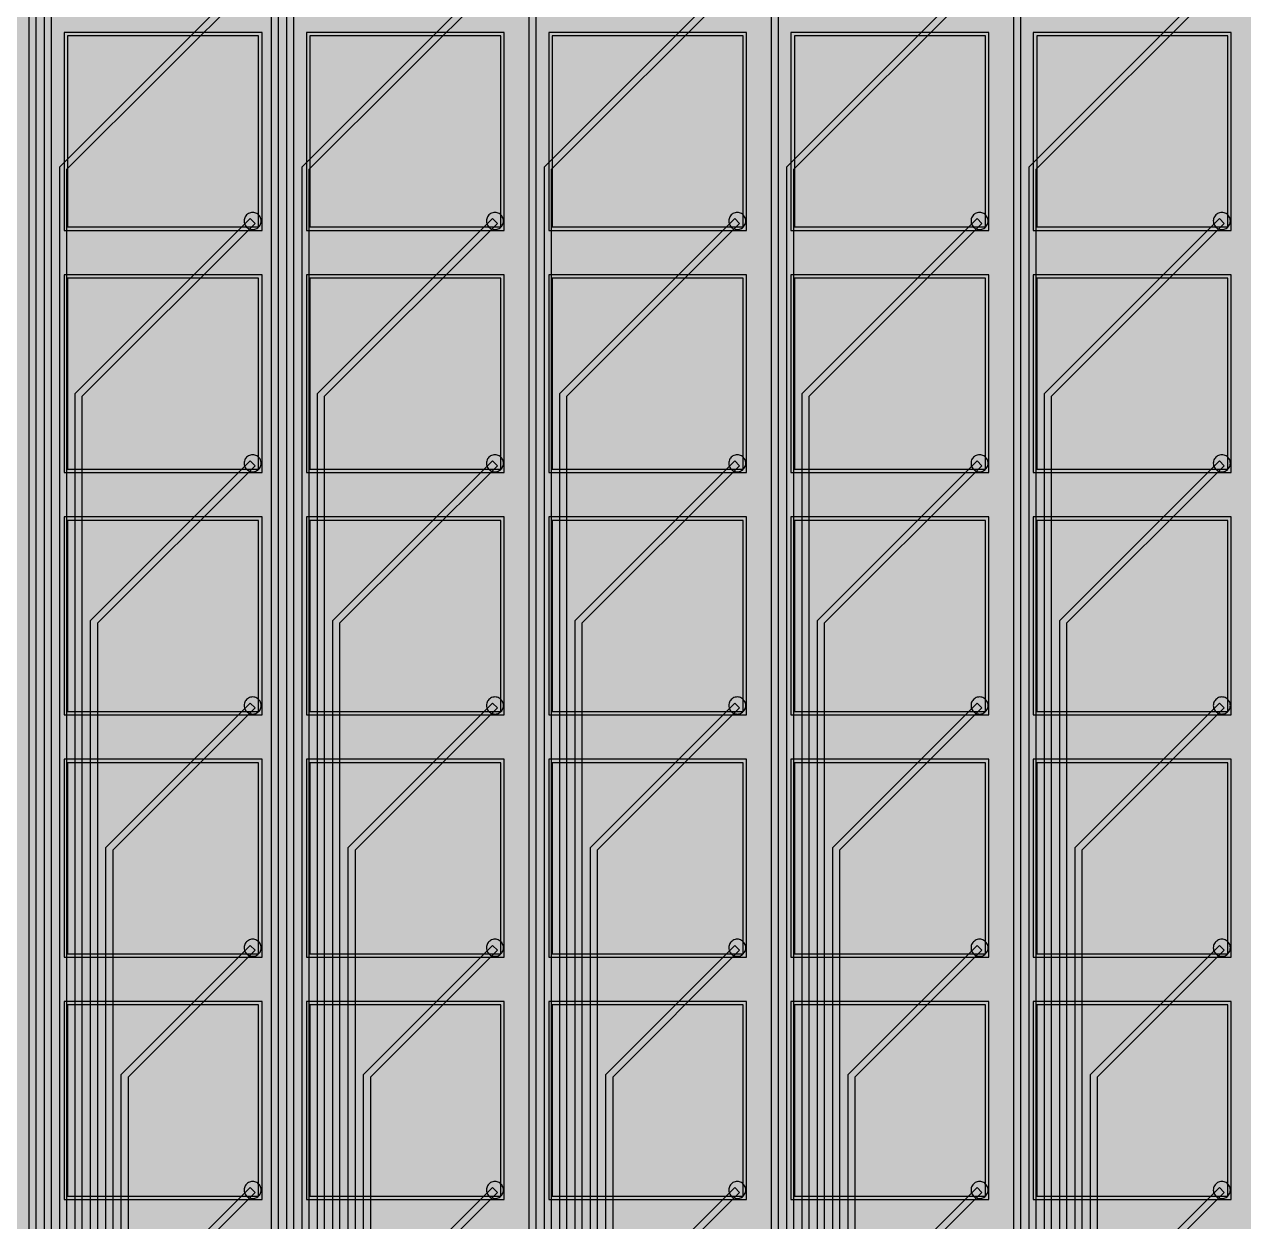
# Model space of a CAD drawing. Header units: metres. Extents: x -7231 to 10969, y -37556 to 1873.
# Drawn here: x 1692.4 to 2049.6, y 1062.5 to 1413.4 of the extents above; entities that cross this region are included whole.
import ezdxf

# ---------------------------------------------------------------- set-up
doc = ezdxf.new("R2010")
doc.units = ezdxf.units.M
for name, color, linetype in [('Etching', 1, 'CONTINUOUS'), ('EtchingPad', 2, 'CONTINUOUS'), ('Metal1', 4, 'CONTINUOUS'), ('Metal2', 3, 'CONTINUOUS'), ('Polyimide', 7, 'CONTINUOUS')]:
    doc.layers.add(name, color=color, linetype=linetype)

msp = doc.modelspace()

# ---------------------------------------------------------------- hatches: boundary and pattern name
at = {"layer": 'Polyimide'}
msp.add_hatch(color=7, dxfattribs=at).paths.add_polyline_path([(4065.69, -468), (4066.67, -501.99), (4068.51, -535.99), (4071.41, -569.99), (4075.54, -603.99), (4081.04, -637.99), (4088.01, -671.99), (4096.52, -705.98), (4106.62, -739.98), (4118.33, -773.98), (4131.63, -807.98), (4146.49, -841.98), (4162.87, -875.98), (4180.68, -909.97), (4199.83, -943.97), (4220.22, -977.97), (4241.73, -1011.97), (4264.21, -1045.97), (4287.52, -1079.96), (4311.51, -1113.96), (4336.01, -1147.96), (4360.86, -1181.96), (4385.88, -1215.96), (4410.89, -1249.96), (4435.74, -1283.95), (4460.24, -1317.95), (4484.23, -1351.95), (4507.54, -1385.95), (4530.02, -1419.95), (4551.53, -1453.94), (4571.92, -1487.94), (4591.07, -1521.94), (4608.88, -1555.94), (4625.26, -1589.94), (4640.12, -1623.94), (4653.42, -1657.93), (4665.13, -1691.93), (4675.23, -1725.93), (4683.74, -1759.93), (4690.71, -1793.93), (4696.21, -1827.93), (4700.34, -1861.92), (4703.24, -1895.92), (4705.08, -1929.92), (4706.06, -1963.92), (4706.44, -1997.92), (4706.5, -2031.91), (4706.5, -4793.02), (4709.95, -4838.39), (4720.22, -4882.71), (4737.08, -4924.98), (4760.13, -4964.2), (4788.85, -4999.49), (4822.58, -5030.03), (4860.53, -5055.12), (4901.85, -5074.18), (4901.85, -5074.18), (4970.68, -5105.23), (5034.7, -5145.26), (5092.76, -5193.54), (5143.8, -5249.19), (5186.89, -5311.2), (5221.24, -5378.44), (5246.23, -5449.69), (5261.41, -5523.66), (5266.5, -5599), (5261.41, -5674.34), (5246.23, -5748.31), (5221.24, -5819.56), (5186.89, -5886.8), (5143.8, -5948.81), (5092.76, -6004.46), (5034.7, -6052.74), (4970.68, -6092.77), (4901.85, -6123.82), (4860.53, -6142.88), (4822.58, -6167.97), (4788.85, -6198.51), (4760.13, -6233.8), (4737.08, -6273.02), (4720.22, -6315.29), (4709.95, -6359.61), (4706.5, -6404.98), (4706.5, -9221.52), (4709.95, -9266.88), (4720.22, -9311.21), (4737.08, -9353.47), (4760.13, -9392.7), (4788.85, -9427.98), (4822.58, -9458.52), (4860.53, -9483.61), (4901.85, -9502.67), (4970.68, -9533.72), (5034.7, -9573.75), (5092.76, -9622.03), (5143.8, -9677.68), (5186.89, -9739.69), (5221.24, -9806.94), (5246.23, -9878.19), (5261.41, -9952.16), (5266.5, -10027.49), (5261.41, -10102.83), (5246.23, -10176.8), (5221.24, -10248.05), (5186.89, -10315.3), (5143.8, -10377.31), (5092.76, -10432.96), (5034.7, -10481.24), (4970.68, -10521.27), (4901.85, -10552.32), (4860.53, -10571.38), (4822.58, -10596.46), (4788.85, -10627), (4760.13, -10662.29), (4737.08, -10701.52), (4720.22, -10743.78), (4709.95, -10788.1), (4706.5, -10833.47), (4706.5, -13650.01), (4709.95, -13695.38), (4720.22, -13739.7), (4737.08, -13781.96), (4760.13, -13821.19), (4788.85, -13856.48), (4822.58, -13887.02), (4860.53, -13912.11), (4901.85, -13931.17), (4970.68, -13962.22), (5034.7, -14002.25), (5092.76, -14050.53), (5143.8, -14106.18), (5186.89, -14168.19), (5221.24, -14235.43), (5246.23, -14306.68), (5261.41, -14380.65), (5266.5, -14455.99), (5261.41, -14531.33), (5246.23, -14605.29), (5221.24, -14676.55), (5186.89, -14743.79), (5143.8, -14805.8), (5092.76, -14861.45), (5034.7, -14909.73), (4970.68, -14949.76), (4901.85, -14980.81), (4860.53, -14999.87), (4822.58, -15024.96), (4788.85, -15055.5), (4760.13, -15090.79), (4737.08, -15130.01), (4720.22, -15172.27), (4709.95, -15216.6), (4706.5, -15261.97), (4706.5, -15455.99), (4720.95, -15750.04), (4764.14, -16041.26), (4835.68, -16326.84), (4934.86, -16604.04), (5060.74, -16870.18), (5212.09, -17122.7), (5387.47, -17359.17), (5585.18, -17577.31), (5803.32, -17775.02), (6039.79, -17950.4), (6292.31, -18101.75), (6558.45, -18227.63), (6835.65, -18326.81), (7121.23, -18398.34), (7412.45, -18441.54), (7706.5, -18455.99), (9969.01, -18455.99), (10047.42, -18459.84), (10125.08, -18471.36), (10201.23, -18490.44), (10275.15, -18516.89), (10346.12, -18550.45), (10413.46, -18590.81), (10476.52, -18637.58), (10534.69, -18690.3), (10587.41, -18748.47), (10634.18, -18811.53), (10674.54, -18878.87), (10708.11, -18949.84), (10734.56, -19023.76), (10753.63, -19099.92), (10765.15, -19177.58), (10769.01, -19255.99), (10769.01, -20895.8), (10730.24, -20951.41), (10694.6, -21009.08), (10662.21, -21068.63), (10633.17, -21129.89), (10607.55, -21192.66), (10585.45, -21256.74), (10566.93, -21321.96), (10552.05, -21388.09), (10540.84, -21454.95), (10533.35, -21522.33), (10529.6, -21590.02), (10529.6, -21657.81), (10533.35, -21725.5), (10540.84, -21792.87), (10552.05, -21859.73), (10566.93, -21925.87), (10585.45, -21991.08), (10607.55, -22055.17), (10633.17, -22117.94), (10662.21, -22179.19), (10694.6, -22238.74), (10730.24, -22296.41), (10769.01, -22352.03), (10769.01, -32454.24), (10728.74, -32510.49), (10691.72, -32568.92), (10658.05, -32629.35), (10627.85, -32691.58), (10601.2, -32755.42), (10578.21, -32820.67), (10558.93, -32887.1), (10543.44, -32954.52), (10531.77, -33022.71), (10523.97, -33091.44), (10520.07, -33160.51), (10520.07, -33229.69), (10523.97, -33298.75), (10531.77, -33367.49), (10543.44, -33435.67), (10558.93, -33503.09), (10578.21, -33569.53), (10601.2, -33634.77), (10627.85, -33698.61), (10658.05, -33760.85), (10691.72, -33821.28), (10728.74, -33879.71), (10769.01, -33935.96), (10769.01, -36556), (10765.15, -36634.41), (10753.63, -36712.07), (10734.56, -36788.23), (10708.11, -36862.15), (10674.54, -36933.12), (10634.18, -37000.46), (10587.41, -37063.51), (10534.69, -37121.69), (10476.52, -37174.41), (10413.46, -37221.18), (10346.12, -37261.54), (10275.15, -37295.1), (10201.23, -37321.55), (10125.08, -37340.63), (10047.42, -37352.15), (9969.01, -37356), (-6231.01, -37356), (-6309.42, -37352.15), (-6387.08, -37340.63), (-6463.23, -37321.55), (-6537.15, -37295.1), (-6608.12, -37261.54), (-6675.46, -37221.18), (-6738.52, -37174.41), (-6796.69, -37121.69), (-6849.41, -37063.51), (-6896.18, -37000.46), (-6936.54, -36933.12), (-6970.11, -36862.15), (-6996.56, -36788.23), (-7015.63, -36712.07), (-7027.15, -36634.41), (-7031.01, -36556), (-7031.01, -33936), (-6990.74, -33879.75), (-6953.7, -33821.31), (-6920.03, -33760.88), (-6889.82, -33698.64), (-6863.18, -33634.8), (-6840.18, -33569.55), (-6820.9, -33503.11), (-6805.4, -33435.69), (-6793.74, -33367.49), (-6785.94, -33298.75), (-6782.03, -33229.68), (-6782.03, -33160.5), (-6785.94, -33091.43), (-6793.74, -33022.69), (-6805.4, -32954.5), (-6820.9, -32887.07), (-6840.18, -32820.63), (-6863.18, -32755.39), (-6889.82, -32691.54), (-6920.03, -32629.3), (-6953.7, -32568.87), (-6990.74, -32510.43), (-7031.01, -32454.18), (-7031.01, -22364.83), (-6990.74, -22308.58), (-6953.7, -22250.14), (-6920.03, -22189.71), (-6889.82, -22127.47), (-6863.18, -22063.62), (-6840.18, -21998.38), (-6820.9, -21931.94), (-6805.4, -21864.51), (-6793.74, -21796.32), (-6785.94, -21727.58), (-6782.03, -21658.51), (-6782.03, -21589.33), (-6785.94, -21520.26), (-6793.74, -21451.52), (-6805.4, -21383.32), (-6820.9, -21315.9), (-6840.18, -21249.46), (-6863.18, -21184.21), (-6889.82, -21120.37), (-6920.03, -21058.13), (-6953.7, -20997.7), (-6990.74, -20939.26), (-7031.01, -20883.01), (-7031.01, -19255.99), (-7027.15, -19177.58), (-7015.63, -19099.92), (-6996.56, -19023.76), (-6970.11, -18949.84), (-6936.54, -18878.87), (-6896.18, -18811.53), (-6849.41, -18748.47), (-6796.69, -18690.3), (-6738.52, -18637.58), (-6675.46, -18590.81), (-6608.12, -18550.45), (-6537.15, -18516.89), (-6463.23, -18490.44), (-6387.08, -18471.36), (-6309.42, -18459.84), (-6231.01, -18455.99), (-3968.5, -18455.99), (-3674.45, -18441.54), (-3383.23, -18398.34), (-3097.65, -18326.81), (-2820.45, -18227.63), (-2554.31, -18101.75), (-2301.79, -17950.4), (-2065.32, -17775.02), (-1847.18, -17577.31), (-1649.47, -17359.17), (-1474.09, -17122.7), (-1322.74, -16870.18), (-1196.86, -16604.04), (-1097.68, -16326.84), (-1026.14, -16041.26), (-982.95, -15750.04), (-968.5, -15455.99), (-968.5, -15261.97), (-971.95, -15216.6), (-982.22, -15172.27), (-999.08, -15130.01), (-1022.13, -15090.79), (-1050.85, -15055.5), (-1084.58, -15024.96), (-1122.53, -14999.87), (-1163.85, -14980.81), (-1232.68, -14949.76), (-1296.7, -14909.73), (-1354.76, -14861.45), (-1405.8, -14805.8), (-1448.89, -14743.79), (-1483.24, -14676.55), (-1508.23, -14605.29), (-1523.41, -14531.33), (-1528.5, -14455.99), (-1523.41, -14380.65), (-1508.23, -14306.68), (-1483.24, -14235.43), (-1448.89, -14168.19), (-1405.8, -14106.18), (-1354.76, -14050.53), (-1296.7, -14002.25), (-1232.68, -13962.22), (-1163.85, -13931.17), (-1122.53, -13912.11), (-1084.58, -13887.02), (-1050.85, -13856.48), (-1022.13, -13821.19), (-999.08, -13781.96), (-982.22, -13739.7), (-971.95, -13695.38), (-968.5, -13650.01), (-968.5, -12309.64), (-971.95, -12264.27), (-982.22, -12219.94), (-999.08, -12177.68), (-1022.13, -12138.46), (-1050.85, -12103.17), (-1084.58, -12072.63), (-1122.53, -12047.54), (-1163.85, -12028.48), (-1232.68, -11997.43), (-1296.7, -11957.4), (-1354.76, -11909.12), (-1405.8, -11853.47), (-1448.89, -11791.46), (-1483.24, -11724.22), (-1508.23, -11652.96), (-1523.41, -11579), (-1528.5, -11503.66), (-1523.41, -11428.32), (-1508.23, -11354.35), (-1483.24, -11283.1), (-1448.89, -11215.86), (-1405.8, -11153.85), (-1354.76, -11098.2), (-1296.7, -11049.92), (-1232.68, -11009.89), (-1163.85, -10978.84), (-1122.53, -10959.78), (-1084.58, -10934.69), (-1050.85, -10904.15), (-1022.13, -10868.86), (-999.08, -10829.63), (-982.22, -10787.37), (-971.95, -10743.05), (-968.5, -10697.68), (-968.5, -9357.31), (-971.95, -9311.94), (-982.22, -9267.62), (-999.08, -9225.35), (-1022.13, -9186.13), (-1050.85, -9150.84), (-1084.58, -9120.3), (-1122.53, -9095.21), (-1163.85, -9076.15), (-1163.85, -9076.15), (-1232.68, -9045.1), (-1296.7, -9005.07), (-1354.76, -8956.79), (-1405.8, -8901.14), (-1448.89, -8839.13), (-1483.24, -8771.89), (-1508.23, -8700.64), (-1523.41, -8626.67), (-1528.5, -8551.33), (-1523.41, -8475.99), (-1508.23, -8402.02), (-1483.24, -8330.77), (-1448.89, -8263.53), (-1405.8, -8201.52), (-1354.76, -8145.87), (-1296.7, -8097.59), (-1232.68, -8057.56), (-1163.85, -8026.51), (-1163.85, -8026.51), (-1122.53, -8007.45), (-1084.58, -7982.36), (-1050.85, -7951.82), (-1022.13, -7916.53), (-999.08, -7877.31), (-982.22, -7835.04), (-971.95, -7790.72), (-968.5, -7745.35), (-968.5, -6404.98), (-971.95, -6359.61), (-982.22, -6315.29), (-999.08, -6273.02), (-1022.13, -6233.8), (-1050.85, -6198.51), (-1084.58, -6167.97), (-1122.53, -6142.88), (-1163.85, -6123.82), (-1163.85, -6123.82), (-1232.68, -6092.77), (-1296.7, -6052.74), (-1354.76, -6004.46), (-1405.8, -5948.81), (-1448.89, -5886.8), (-1483.24, -5819.56), (-1508.23, -5748.31), (-1523.41, -5674.34), (-1528.5, -5599), (-1523.41, -5523.66), (-1508.23, -5449.69), (-1483.24, -5378.44), (-1448.89, -5311.2), (-1405.8, -5249.19), (-1354.76, -5193.54), (-1296.7, -5145.26), (-1232.68, -5105.23), (-1163.85, -5074.18), (-1163.85, -5074.18), (-1122.53, -5055.12), (-1084.58, -5030.03), (-1050.85, -4999.49), (-1022.13, -4964.2), (-999.08, -4924.98), (-982.22, -4882.71), (-971.95, -4838.39), (-968.5, -4793.02), (-968.5, -2031.91), (-968.44, -1997.92), (-968.06, -1963.92), (-967.05, -1929.92), (-965.18, -1895.92), (-962.22, -1861.92), (-958.01, -1827.93), (-952.41, -1793.93), (-945.31, -1759.93), (-936.64, -1725.93), (-926.35, -1691.93), (-914.43, -1657.93), (-900.88, -1623.94), (-885.74, -1589.94), (-869.05, -1555.94), (-850.91, -1521.94), (-831.4, -1487.94), (-810.63, -1453.94), (-788.72, -1419.95), (-765.82, -1385.95), (-742.07, -1351.95), (-717.63, -1317.95), (-692.67, -1283.95), (-667.36, -1249.96), (-641.88, -1215.96), (-616.39, -1181.96), (-591.08, -1147.96), (-566.12, -1113.96), (-541.68, -1079.96), (-517.93, -1045.97), (-495.03, -1011.97), (-473.12, -977.97), (-452.35, -943.97), (-432.84, -909.97), (-414.7, -875.98), (-398.01, -841.98), (-382.87, -807.98), (-369.32, -773.98), (-357.4, -739.98), (-347.11, -705.98), (-338.44, -671.99), (-331.34, -637.99), (-325.74, -603.99), (-321.53, -569.99), (-318.57, -535.99), (-316.7, -501.99), (-315.69, -468), (-315.31, -434), (-315.25, -400), (-315.25, 401), (-315.25, 451), (-315.25, 1644), (-270.25, 1644), (-270.03, 1637.13), (-269.35, 1630.29), (-268.23, 1623.52), (-266.67, 1616.82), (-264.68, 1610.25), (-262.26, 1603.82), (-259.42, 1597.56), (-256.18, 1591.5), (-252.55, 1585.67), (-248.55, 1580.08), (-244.19, 1574.77), (-239.5, 1569.75), (-234.48, 1565.06), (-229.17, 1560.7), (-223.58, 1556.7), (-217.75, 1553.07), (-211.69, 1549.83), (-205.43, 1546.99), (-199, 1544.57), (-192.43, 1542.58), (-185.73, 1541.02), (-178.96, 1539.9), (-172.12, 1539.22), (-165.25, 1539), (-158.38, 1539.22), (-151.54, 1539.9), (-144.77, 1541.02), (-138.07, 1542.58), (-131.5, 1544.57), (-125.07, 1546.99), (-118.81, 1549.83), (-112.75, 1553.07), (-106.92, 1556.7), (-101.33, 1560.7), (-96.02, 1565.06), (-91, 1569.75), (-86.31, 1574.77), (-81.95, 1580.08), (-77.95, 1585.67), (-74.32, 1591.5), (-71.08, 1597.56), (-68.24, 1603.82), (-65.82, 1610.25), (-63.83, 1616.82), (-62.27, 1623.52), (-61.15, 1630.29), (-60.47, 1637.13), (-60.25, 1644), (1853, 1644), (1853, 1573), (3815.25, 1573), (3815.46, 1579.54), (3816.11, 1586.05), (3817.17, 1592.51), (3818.66, 1598.88), (3820.56, 1605.14), (3822.86, 1611.27), (3825.56, 1617.23), (3828.65, 1623), (3832.1, 1628.56), (3835.91, 1633.88), (3840.07, 1638.93), (3844.54, 1643.71), (3849.32, 1648.18), (3854.37, 1652.34), (3859.69, 1656.15), (3865.25, 1659.6), (3871.02, 1662.69), (3876.98, 1665.39), (3883.11, 1667.69), (3889.37, 1669.59), (3895.74, 1671.08), (3902.2, 1672.14), (3908.71, 1672.79), (3915.25, 1673), (3921.79, 1672.79), (3928.3, 1672.14), (3934.76, 1671.08), (3941.13, 1669.59), (3947.39, 1667.69), (3953.52, 1665.39), (3959.48, 1662.69), (3965.25, 1659.6), (3970.81, 1656.15), (3976.13, 1652.34), (3981.18, 1648.18), (3985.96, 1643.71), (3990.43, 1638.93), (3994.59, 1633.88), (3998.4, 1628.56), (4001.85, 1623), (4004.94, 1617.23), (4007.64, 1611.27), (4009.94, 1605.14), (4011.84, 1598.88), (4013.33, 1592.51), (4014.39, 1586.05), (4015.04, 1579.54), (4015.25, 1573), (4065.25, 1573), (4065.25, 451), (4065.25, 401), (4065.25, -400), (4065.31, -434), (4065.69, -468)])

# ---------------------------------------------------------------- linework, layer by layer
at = {"layer": 'Etching'}
for points in [[(1756.75, 1355.75), (1756.77, 1355.42), (1756.84, 1355.1), (1756.94, 1354.79), (1757.08, 1354.5), (1757.27, 1354.23), (1757.48, 1353.98), (1757.73, 1353.77), (1758, 1353.58), (1758.29, 1353.44), (1758.6, 1353.34), (1758.92, 1353.27), (1759.25, 1353.25), (1759.58, 1353.27), (1759.9, 1353.34), (1760.21, 1353.44), (1760.5, 1353.58), (1760.77, 1353.77), (1761.02, 1353.98), (1761.23, 1354.23), (1761.42, 1354.5), (1761.56, 1354.79), (1761.66, 1355.1), (1761.73, 1355.42), (1761.75, 1355.75), (1761.73, 1356.08), (1761.66, 1356.4), (1761.56, 1356.71), (1761.42, 1357), (1761.23, 1357.27), (1761.02, 1357.52), (1760.77, 1357.73), (1760.5, 1357.92), (1760.21, 1358.06), (1759.9, 1358.16), (1759.58, 1358.23), (1759.25, 1358.25), (1758.92, 1358.23), (1758.6, 1358.16), (1758.29, 1358.06), (1758, 1357.92), (1757.73, 1357.73), (1757.48, 1357.52), (1757.27, 1357.27), (1757.08, 1357), (1756.94, 1356.71), (1756.84, 1356.4), (1756.77, 1356.08), (1756.75, 1355.75)], [(1827.75, 1355.75), (1827.77, 1355.42), (1827.84, 1355.1), (1827.94, 1354.79), (1828.08, 1354.5), (1828.27, 1354.23), (1828.48, 1353.98), (1828.73, 1353.77), (1829, 1353.58), (1829.29, 1353.44), (1829.6, 1353.34), (1829.92, 1353.27), (1830.25, 1353.25), (1830.58, 1353.27), (1830.9, 1353.34), (1831.21, 1353.44), (1831.5, 1353.58), (1831.77, 1353.77), (1832.02, 1353.98), (1832.23, 1354.23), (1832.42, 1354.5), (1832.56, 1354.79), (1832.66, 1355.1), (1832.73, 1355.42), (1832.75, 1355.75), (1832.73, 1356.08), (1832.66, 1356.4), (1832.56, 1356.71), (1832.42, 1357), (1832.23, 1357.27), (1832.02, 1357.52), (1831.77, 1357.73), (1831.5, 1357.92), (1831.21, 1358.06), (1830.9, 1358.16), (1830.58, 1358.23), (1830.25, 1358.25), (1829.92, 1358.23), (1829.6, 1358.16), (1829.29, 1358.06), (1829, 1357.92), (1828.73, 1357.73), (1828.48, 1357.52), (1828.27, 1357.27), (1828.08, 1357), (1827.94, 1356.71), (1827.84, 1356.4), (1827.77, 1356.08), (1827.75, 1355.75)], [(1898.75, 1355.75), (1898.77, 1355.42), (1898.84, 1355.1), (1898.94, 1354.79), (1899.08, 1354.5), (1899.27, 1354.23), (1899.48, 1353.98), (1899.73, 1353.77), (1900, 1353.58), (1900.29, 1353.44), (1900.6, 1353.34), (1900.92, 1353.27), (1901.25, 1353.25), (1901.58, 1353.27), (1901.9, 1353.34), (1902.21, 1353.44), (1902.5, 1353.58), (1902.77, 1353.77), (1903.02, 1353.98), (1903.23, 1354.23), (1903.42, 1354.5), (1903.56, 1354.79), (1903.66, 1355.1), (1903.73, 1355.42), (1903.75, 1355.75), (1903.73, 1356.08), (1903.66, 1356.4), (1903.56, 1356.71), (1903.42, 1357), (1903.23, 1357.27), (1903.02, 1357.52), (1902.77, 1357.73), (1902.5, 1357.92), (1902.21, 1358.06), (1901.9, 1358.16), (1901.58, 1358.23), (1901.25, 1358.25), (1900.92, 1358.23), (1900.6, 1358.16), (1900.29, 1358.06), (1900, 1357.92), (1899.73, 1357.73), (1899.48, 1357.52), (1899.27, 1357.27), (1899.08, 1357), (1898.94, 1356.71), (1898.84, 1356.4), (1898.77, 1356.08), (1898.75, 1355.75)], [(1969.75, 1355.75), (1969.77, 1355.42), (1969.84, 1355.1), (1969.94, 1354.79), (1970.08, 1354.5), (1970.27, 1354.23), (1970.48, 1353.98), (1970.73, 1353.77), (1971, 1353.58), (1971.29, 1353.44), (1971.6, 1353.34), (1971.92, 1353.27), (1972.25, 1353.25), (1972.58, 1353.27), (1972.9, 1353.34), (1973.21, 1353.44), (1973.5, 1353.58), (1973.77, 1353.77), (1974.02, 1353.98), (1974.23, 1354.23), (1974.42, 1354.5), (1974.56, 1354.79), (1974.66, 1355.1), (1974.73, 1355.42), (1974.75, 1355.75), (1974.73, 1356.08), (1974.66, 1356.4), (1974.56, 1356.71), (1974.42, 1357), (1974.23, 1357.27), (1974.02, 1357.52), (1973.77, 1357.73), (1973.5, 1357.92), (1973.21, 1358.06), (1972.9, 1358.16), (1972.58, 1358.23), (1972.25, 1358.25), (1971.92, 1358.23), (1971.6, 1358.16), (1971.29, 1358.06), (1971, 1357.92), (1970.73, 1357.73), (1970.48, 1357.52), (1970.27, 1357.27), (1970.08, 1357), (1969.94, 1356.71), (1969.84, 1356.4), (1969.77, 1356.08), (1969.75, 1355.75)], [(2040.75, 1355.75), (2040.77, 1355.42), (2040.84, 1355.1), (2040.94, 1354.79), (2041.08, 1354.5), (2041.27, 1354.23), (2041.48, 1353.98), (2041.73, 1353.77), (2042, 1353.58), (2042.29, 1353.44), (2042.6, 1353.34), (2042.92, 1353.27), (2043.25, 1353.25), (2043.58, 1353.27), (2043.9, 1353.34), (2044.21, 1353.44), (2044.5, 1353.58), (2044.77, 1353.77), (2045.02, 1353.98), (2045.23, 1354.23), (2045.42, 1354.5), (2045.56, 1354.79), (2045.66, 1355.1), (2045.73, 1355.42), (2045.75, 1355.75), (2045.73, 1356.08), (2045.66, 1356.4), (2045.56, 1356.71), (2045.42, 1357), (2045.23, 1357.27), (2045.02, 1357.52), (2044.77, 1357.73), (2044.5, 1357.92), (2044.21, 1358.06), (2043.9, 1358.16), (2043.58, 1358.23), (2043.25, 1358.25), (2042.92, 1358.23), (2042.6, 1358.16), (2042.29, 1358.06), (2042, 1357.92), (2041.73, 1357.73), (2041.48, 1357.52), (2041.27, 1357.27), (2041.08, 1357), (2040.94, 1356.71), (2040.84, 1356.4), (2040.77, 1356.08), (2040.75, 1355.75)], [(1756.75, 1284.75), (1756.77, 1284.42), (1756.84, 1284.1), (1756.94, 1283.79), (1757.08, 1283.5), (1757.27, 1283.23), (1757.48, 1282.98), (1757.73, 1282.77), (1758, 1282.58), (1758.29, 1282.44), (1758.6, 1282.34), (1758.92, 1282.27), (1759.25, 1282.25), (1759.58, 1282.27), (1759.9, 1282.34), (1760.21, 1282.44), (1760.5, 1282.58), (1760.77, 1282.77), (1761.02, 1282.98), (1761.23, 1283.23), (1761.42, 1283.5), (1761.56, 1283.79), (1761.66, 1284.1), (1761.73, 1284.42), (1761.75, 1284.75), (1761.73, 1285.08), (1761.66, 1285.4), (1761.56, 1285.71), (1761.42, 1286), (1761.23, 1286.27), (1761.02, 1286.52), (1760.77, 1286.73), (1760.5, 1286.92), (1760.21, 1287.06), (1759.9, 1287.16), (1759.58, 1287.23), (1759.25, 1287.25), (1758.92, 1287.23), (1758.6, 1287.16), (1758.29, 1287.06), (1758, 1286.92), (1757.73, 1286.73), (1757.48, 1286.52), (1757.27, 1286.27), (1757.08, 1286), (1756.94, 1285.71), (1756.84, 1285.4), (1756.77, 1285.08), (1756.75, 1284.75)], [(1827.75, 1284.75), (1827.77, 1284.42), (1827.84, 1284.1), (1827.94, 1283.79), (1828.08, 1283.5), (1828.27, 1283.23), (1828.48, 1282.98), (1828.73, 1282.77), (1829, 1282.58), (1829.29, 1282.44), (1829.6, 1282.34), (1829.92, 1282.27), (1830.25, 1282.25), (1830.58, 1282.27), (1830.9, 1282.34), (1831.21, 1282.44), (1831.5, 1282.58), (1831.77, 1282.77), (1832.02, 1282.98), (1832.23, 1283.23), (1832.42, 1283.5), (1832.56, 1283.79), (1832.66, 1284.1), (1832.73, 1284.42), (1832.75, 1284.75), (1832.73, 1285.08), (1832.66, 1285.4), (1832.56, 1285.71), (1832.42, 1286), (1832.23, 1286.27), (1832.02, 1286.52), (1831.77, 1286.73), (1831.5, 1286.92), (1831.21, 1287.06), (1830.9, 1287.16), (1830.58, 1287.23), (1830.25, 1287.25), (1829.92, 1287.23), (1829.6, 1287.16), (1829.29, 1287.06), (1829, 1286.92), (1828.73, 1286.73), (1828.48, 1286.52), (1828.27, 1286.27), (1828.08, 1286), (1827.94, 1285.71), (1827.84, 1285.4), (1827.77, 1285.08), (1827.75, 1284.75)], [(1898.75, 1284.75), (1898.77, 1284.42), (1898.84, 1284.1), (1898.94, 1283.79), (1899.08, 1283.5), (1899.27, 1283.23), (1899.48, 1282.98), (1899.73, 1282.77), (1900, 1282.58), (1900.29, 1282.44), (1900.6, 1282.34), (1900.92, 1282.27), (1901.25, 1282.25), (1901.58, 1282.27), (1901.9, 1282.34), (1902.21, 1282.44), (1902.5, 1282.58), (1902.77, 1282.77), (1903.02, 1282.98), (1903.23, 1283.23), (1903.42, 1283.5), (1903.56, 1283.79), (1903.66, 1284.1), (1903.73, 1284.42), (1903.75, 1284.75), (1903.73, 1285.08), (1903.66, 1285.4), (1903.56, 1285.71), (1903.42, 1286), (1903.23, 1286.27), (1903.02, 1286.52), (1902.77, 1286.73), (1902.5, 1286.92), (1902.21, 1287.06), (1901.9, 1287.16), (1901.58, 1287.23), (1901.25, 1287.25), (1900.92, 1287.23), (1900.6, 1287.16), (1900.29, 1287.06), (1900, 1286.92), (1899.73, 1286.73), (1899.48, 1286.52), (1899.27, 1286.27), (1899.08, 1286), (1898.94, 1285.71), (1898.84, 1285.4), (1898.77, 1285.08), (1898.75, 1284.75)], [(1969.75, 1284.75), (1969.77, 1284.42), (1969.84, 1284.1), (1969.94, 1283.79), (1970.08, 1283.5), (1970.27, 1283.23), (1970.48, 1282.98), (1970.73, 1282.77), (1971, 1282.58), (1971.29, 1282.44), (1971.6, 1282.34), (1971.92, 1282.27), (1972.25, 1282.25), (1972.58, 1282.27), (1972.9, 1282.34), (1973.21, 1282.44), (1973.5, 1282.58), (1973.77, 1282.77), (1974.02, 1282.98), (1974.23, 1283.23), (1974.42, 1283.5), (1974.56, 1283.79), (1974.66, 1284.1), (1974.73, 1284.42), (1974.75, 1284.75), (1974.73, 1285.08), (1974.66, 1285.4), (1974.56, 1285.71), (1974.42, 1286), (1974.23, 1286.27), (1974.02, 1286.52), (1973.77, 1286.73), (1973.5, 1286.92), (1973.21, 1287.06), (1972.9, 1287.16), (1972.58, 1287.23), (1972.25, 1287.25), (1971.92, 1287.23), (1971.6, 1287.16), (1971.29, 1287.06), (1971, 1286.92), (1970.73, 1286.73), (1970.48, 1286.52), (1970.27, 1286.27), (1970.08, 1286), (1969.94, 1285.71), (1969.84, 1285.4), (1969.77, 1285.08), (1969.75, 1284.75)], [(2040.75, 1284.75), (2040.77, 1284.42), (2040.84, 1284.1), (2040.94, 1283.79), (2041.08, 1283.5), (2041.27, 1283.23), (2041.48, 1282.98), (2041.73, 1282.77), (2042, 1282.58), (2042.29, 1282.44), (2042.6, 1282.34), (2042.92, 1282.27), (2043.25, 1282.25), (2043.58, 1282.27), (2043.9, 1282.34), (2044.21, 1282.44), (2044.5, 1282.58), (2044.77, 1282.77), (2045.02, 1282.98), (2045.23, 1283.23), (2045.42, 1283.5), (2045.56, 1283.79), (2045.66, 1284.1), (2045.73, 1284.42), (2045.75, 1284.75), (2045.73, 1285.08), (2045.66, 1285.4), (2045.56, 1285.71), (2045.42, 1286), (2045.23, 1286.27), (2045.02, 1286.52), (2044.77, 1286.73), (2044.5, 1286.92), (2044.21, 1287.06), (2043.9, 1287.16), (2043.58, 1287.23), (2043.25, 1287.25), (2042.92, 1287.23), (2042.6, 1287.16), (2042.29, 1287.06), (2042, 1286.92), (2041.73, 1286.73), (2041.48, 1286.52), (2041.27, 1286.27), (2041.08, 1286), (2040.94, 1285.71), (2040.84, 1285.4), (2040.77, 1285.08), (2040.75, 1284.75)], [(1756.75, 1213.75), (1756.77, 1213.42), (1756.84, 1213.1), (1756.94, 1212.79), (1757.08, 1212.5), (1757.27, 1212.23), (1757.48, 1211.98), (1757.73, 1211.77), (1758, 1211.58), (1758.29, 1211.44), (1758.6, 1211.34), (1758.92, 1211.27), (1759.25, 1211.25), (1759.58, 1211.27), (1759.9, 1211.34), (1760.21, 1211.44), (1760.5, 1211.58), (1760.77, 1211.77), (1761.02, 1211.98), (1761.23, 1212.23), (1761.42, 1212.5), (1761.56, 1212.79), (1761.66, 1213.1), (1761.73, 1213.42), (1761.75, 1213.75), (1761.73, 1214.08), (1761.66, 1214.4), (1761.56, 1214.71), (1761.42, 1215), (1761.23, 1215.27), (1761.02, 1215.52), (1760.77, 1215.73), (1760.5, 1215.92), (1760.21, 1216.06), (1759.9, 1216.16), (1759.58, 1216.23), (1759.25, 1216.25), (1758.92, 1216.23), (1758.6, 1216.16), (1758.29, 1216.06), (1758, 1215.92), (1757.73, 1215.73), (1757.48, 1215.52), (1757.27, 1215.27), (1757.08, 1215), (1756.94, 1214.71), (1756.84, 1214.4), (1756.77, 1214.08), (1756.75, 1213.75)], [(1827.75, 1213.75), (1827.77, 1213.42), (1827.84, 1213.1), (1827.94, 1212.79), (1828.08, 1212.5), (1828.27, 1212.23), (1828.48, 1211.98), (1828.73, 1211.77), (1829, 1211.58), (1829.29, 1211.44), (1829.6, 1211.34), (1829.92, 1211.27), (1830.25, 1211.25), (1830.58, 1211.27), (1830.9, 1211.34), (1831.21, 1211.44), (1831.5, 1211.58), (1831.77, 1211.77), (1832.02, 1211.98), (1832.23, 1212.23), (1832.42, 1212.5), (1832.56, 1212.79), (1832.66, 1213.1), (1832.73, 1213.42), (1832.75, 1213.75), (1832.73, 1214.08), (1832.66, 1214.4), (1832.56, 1214.71), (1832.42, 1215), (1832.23, 1215.27), (1832.02, 1215.52), (1831.77, 1215.73), (1831.5, 1215.92), (1831.21, 1216.06), (1830.9, 1216.16), (1830.58, 1216.23), (1830.25, 1216.25), (1829.92, 1216.23), (1829.6, 1216.16), (1829.29, 1216.06), (1829, 1215.92), (1828.73, 1215.73), (1828.48, 1215.52), (1828.27, 1215.27), (1828.08, 1215), (1827.94, 1214.71), (1827.84, 1214.4), (1827.77, 1214.08), (1827.75, 1213.75)], [(1898.75, 1213.75), (1898.77, 1213.42), (1898.84, 1213.1), (1898.94, 1212.79), (1899.08, 1212.5), (1899.27, 1212.23), (1899.48, 1211.98), (1899.73, 1211.77), (1900, 1211.58), (1900.29, 1211.44), (1900.6, 1211.34), (1900.92, 1211.27), (1901.25, 1211.25), (1901.58, 1211.27), (1901.9, 1211.34), (1902.21, 1211.44), (1902.5, 1211.58), (1902.77, 1211.77), (1903.02, 1211.98), (1903.23, 1212.23), (1903.42, 1212.5), (1903.56, 1212.79), (1903.66, 1213.1), (1903.73, 1213.42), (1903.75, 1213.75), (1903.73, 1214.08), (1903.66, 1214.4), (1903.56, 1214.71), (1903.42, 1215), (1903.23, 1215.27), (1903.02, 1215.52), (1902.77, 1215.73), (1902.5, 1215.92), (1902.21, 1216.06), (1901.9, 1216.16), (1901.58, 1216.23), (1901.25, 1216.25), (1900.92, 1216.23), (1900.6, 1216.16), (1900.29, 1216.06), (1900, 1215.92), (1899.73, 1215.73), (1899.48, 1215.52), (1899.27, 1215.27), (1899.08, 1215), (1898.94, 1214.71), (1898.84, 1214.4), (1898.77, 1214.08), (1898.75, 1213.75)], [(1969.75, 1213.75), (1969.77, 1213.42), (1969.84, 1213.1), (1969.94, 1212.79), (1970.08, 1212.5), (1970.27, 1212.23), (1970.48, 1211.98), (1970.73, 1211.77), (1971, 1211.58), (1971.29, 1211.44), (1971.6, 1211.34), (1971.92, 1211.27), (1972.25, 1211.25), (1972.58, 1211.27), (1972.9, 1211.34), (1973.21, 1211.44), (1973.5, 1211.58), (1973.77, 1211.77), (1974.02, 1211.98), (1974.23, 1212.23), (1974.42, 1212.5), (1974.56, 1212.79), (1974.66, 1213.1), (1974.73, 1213.42), (1974.75, 1213.75), (1974.73, 1214.08), (1974.66, 1214.4), (1974.56, 1214.71), (1974.42, 1215), (1974.23, 1215.27), (1974.02, 1215.52), (1973.77, 1215.73), (1973.5, 1215.92), (1973.21, 1216.06), (1972.9, 1216.16), (1972.58, 1216.23), (1972.25, 1216.25), (1971.92, 1216.23), (1971.6, 1216.16), (1971.29, 1216.06), (1971, 1215.92), (1970.73, 1215.73), (1970.48, 1215.52), (1970.27, 1215.27), (1970.08, 1215), (1969.94, 1214.71), (1969.84, 1214.4), (1969.77, 1214.08), (1969.75, 1213.75)], [(2040.75, 1213.75), (2040.77, 1213.42), (2040.84, 1213.1), (2040.94, 1212.79), (2041.08, 1212.5), (2041.27, 1212.23), (2041.48, 1211.98), (2041.73, 1211.77), (2042, 1211.58), (2042.29, 1211.44), (2042.6, 1211.34), (2042.92, 1211.27), (2043.25, 1211.25), (2043.58, 1211.27), (2043.9, 1211.34), (2044.21, 1211.44), (2044.5, 1211.58), (2044.77, 1211.77), (2045.02, 1211.98), (2045.23, 1212.23), (2045.42, 1212.5), (2045.56, 1212.79), (2045.66, 1213.1), (2045.73, 1213.42), (2045.75, 1213.75), (2045.73, 1214.08), (2045.66, 1214.4), (2045.56, 1214.71), (2045.42, 1215), (2045.23, 1215.27), (2045.02, 1215.52), (2044.77, 1215.73), (2044.5, 1215.92), (2044.21, 1216.06), (2043.9, 1216.16), (2043.58, 1216.23), (2043.25, 1216.25), (2042.92, 1216.23), (2042.6, 1216.16), (2042.29, 1216.06), (2042, 1215.92), (2041.73, 1215.73), (2041.48, 1215.52), (2041.27, 1215.27), (2041.08, 1215), (2040.94, 1214.71), (2040.84, 1214.4), (2040.77, 1214.08), (2040.75, 1213.75)], [(1756.75, 1142.75), (1756.77, 1142.42), (1756.84, 1142.1), (1756.94, 1141.79), (1757.08, 1141.5), (1757.27, 1141.23), (1757.48, 1140.98), (1757.73, 1140.77), (1758, 1140.58), (1758.29, 1140.44), (1758.6, 1140.34), (1758.92, 1140.27), (1759.25, 1140.25), (1759.58, 1140.27), (1759.9, 1140.34), (1760.21, 1140.44), (1760.5, 1140.58), (1760.77, 1140.77), (1761.02, 1140.98), (1761.23, 1141.23), (1761.42, 1141.5), (1761.56, 1141.79), (1761.66, 1142.1), (1761.73, 1142.42), (1761.75, 1142.75), (1761.73, 1143.08), (1761.66, 1143.4), (1761.56, 1143.71), (1761.42, 1144), (1761.23, 1144.27), (1761.02, 1144.52), (1760.77, 1144.73), (1760.5, 1144.92), (1760.21, 1145.06), (1759.9, 1145.16), (1759.58, 1145.23), (1759.25, 1145.25), (1758.92, 1145.23), (1758.6, 1145.16), (1758.29, 1145.06), (1758, 1144.92), (1757.73, 1144.73), (1757.48, 1144.52), (1757.27, 1144.27), (1757.08, 1144), (1756.94, 1143.71), (1756.84, 1143.4), (1756.77, 1143.08), (1756.75, 1142.75)], [(1827.75, 1142.75), (1827.77, 1142.42), (1827.84, 1142.1), (1827.94, 1141.79), (1828.08, 1141.5), (1828.27, 1141.23), (1828.48, 1140.98), (1828.73, 1140.77), (1829, 1140.58), (1829.29, 1140.44), (1829.6, 1140.34), (1829.92, 1140.27), (1830.25, 1140.25), (1830.58, 1140.27), (1830.9, 1140.34), (1831.21, 1140.44), (1831.5, 1140.58), (1831.77, 1140.77), (1832.02, 1140.98), (1832.23, 1141.23), (1832.42, 1141.5), (1832.56, 1141.79), (1832.66, 1142.1), (1832.73, 1142.42), (1832.75, 1142.75), (1832.73, 1143.08), (1832.66, 1143.4), (1832.56, 1143.71), (1832.42, 1144), (1832.23, 1144.27), (1832.02, 1144.52), (1831.77, 1144.73), (1831.5, 1144.92), (1831.21, 1145.06), (1830.9, 1145.16), (1830.58, 1145.23), (1830.25, 1145.25), (1829.92, 1145.23), (1829.6, 1145.16), (1829.29, 1145.06), (1829, 1144.92), (1828.73, 1144.73), (1828.48, 1144.52), (1828.27, 1144.27), (1828.08, 1144), (1827.94, 1143.71), (1827.84, 1143.4), (1827.77, 1143.08), (1827.75, 1142.75)], [(1898.75, 1142.75), (1898.77, 1142.42), (1898.84, 1142.1), (1898.94, 1141.79), (1899.08, 1141.5), (1899.27, 1141.23), (1899.48, 1140.98), (1899.73, 1140.77), (1900, 1140.58), (1900.29, 1140.44), (1900.6, 1140.34), (1900.92, 1140.27), (1901.25, 1140.25), (1901.58, 1140.27), (1901.9, 1140.34), (1902.21, 1140.44), (1902.5, 1140.58), (1902.77, 1140.77), (1903.02, 1140.98), (1903.23, 1141.23), (1903.42, 1141.5), (1903.56, 1141.79), (1903.66, 1142.1), (1903.73, 1142.42), (1903.75, 1142.75), (1903.73, 1143.08), (1903.66, 1143.4), (1903.56, 1143.71), (1903.42, 1144), (1903.23, 1144.27), (1903.02, 1144.52), (1902.77, 1144.73), (1902.5, 1144.92), (1902.21, 1145.06), (1901.9, 1145.16), (1901.58, 1145.23), (1901.25, 1145.25), (1900.92, 1145.23), (1900.6, 1145.16), (1900.29, 1145.06), (1900, 1144.92), (1899.73, 1144.73), (1899.48, 1144.52), (1899.27, 1144.27), (1899.08, 1144), (1898.94, 1143.71), (1898.84, 1143.4), (1898.77, 1143.08), (1898.75, 1142.75)], [(1969.75, 1142.75), (1969.77, 1142.42), (1969.84, 1142.1), (1969.94, 1141.79), (1970.08, 1141.5), (1970.27, 1141.23), (1970.48, 1140.98), (1970.73, 1140.77), (1971, 1140.58), (1971.29, 1140.44), (1971.6, 1140.34), (1971.92, 1140.27), (1972.25, 1140.25), (1972.58, 1140.27), (1972.9, 1140.34), (1973.21, 1140.44), (1973.5, 1140.58), (1973.77, 1140.77), (1974.02, 1140.98), (1974.23, 1141.23), (1974.42, 1141.5), (1974.56, 1141.79), (1974.66, 1142.1), (1974.73, 1142.42), (1974.75, 1142.75), (1974.73, 1143.08), (1974.66, 1143.4), (1974.56, 1143.71), (1974.42, 1144), (1974.23, 1144.27), (1974.02, 1144.52), (1973.77, 1144.73), (1973.5, 1144.92), (1973.21, 1145.06), (1972.9, 1145.16), (1972.58, 1145.23), (1972.25, 1145.25), (1971.92, 1145.23), (1971.6, 1145.16), (1971.29, 1145.06), (1971, 1144.92), (1970.73, 1144.73), (1970.48, 1144.52), (1970.27, 1144.27), (1970.08, 1144), (1969.94, 1143.71), (1969.84, 1143.4), (1969.77, 1143.08), (1969.75, 1142.75)], [(2040.75, 1142.75), (2040.77, 1142.42), (2040.84, 1142.1), (2040.94, 1141.79), (2041.08, 1141.5), (2041.27, 1141.23), (2041.48, 1140.98), (2041.73, 1140.77), (2042, 1140.58), (2042.29, 1140.44), (2042.6, 1140.34), (2042.92, 1140.27), (2043.25, 1140.25), (2043.58, 1140.27), (2043.9, 1140.34), (2044.21, 1140.44), (2044.5, 1140.58), (2044.77, 1140.77), (2045.02, 1140.98), (2045.23, 1141.23), (2045.42, 1141.5), (2045.56, 1141.79), (2045.66, 1142.1), (2045.73, 1142.42), (2045.75, 1142.75), (2045.73, 1143.08), (2045.66, 1143.4), (2045.56, 1143.71), (2045.42, 1144), (2045.23, 1144.27), (2045.02, 1144.52), (2044.77, 1144.73), (2044.5, 1144.92), (2044.21, 1145.06), (2043.9, 1145.16), (2043.58, 1145.23), (2043.25, 1145.25), (2042.92, 1145.23), (2042.6, 1145.16), (2042.29, 1145.06), (2042, 1144.92), (2041.73, 1144.73), (2041.48, 1144.52), (2041.27, 1144.27), (2041.08, 1144), (2040.94, 1143.71), (2040.84, 1143.4), (2040.77, 1143.08), (2040.75, 1142.75)], [(1756.75, 1071.75), (1756.77, 1071.42), (1756.84, 1071.1), (1756.94, 1070.79), (1757.08, 1070.5), (1757.27, 1070.23), (1757.48, 1069.98), (1757.73, 1069.77), (1758, 1069.58), (1758.29, 1069.44), (1758.6, 1069.34), (1758.92, 1069.27), (1759.25, 1069.25), (1759.58, 1069.27), (1759.9, 1069.34), (1760.21, 1069.44), (1760.5, 1069.58), (1760.77, 1069.77), (1761.02, 1069.98), (1761.23, 1070.23), (1761.42, 1070.5), (1761.56, 1070.79), (1761.66, 1071.1), (1761.73, 1071.42), (1761.75, 1071.75), (1761.73, 1072.08), (1761.66, 1072.4), (1761.56, 1072.71), (1761.42, 1073), (1761.23, 1073.27), (1761.02, 1073.52), (1760.77, 1073.73), (1760.5, 1073.92), (1760.21, 1074.06), (1759.9, 1074.16), (1759.58, 1074.23), (1759.25, 1074.25), (1758.92, 1074.23), (1758.6, 1074.16), (1758.29, 1074.06), (1758, 1073.92), (1757.73, 1073.73), (1757.48, 1073.52), (1757.27, 1073.27), (1757.08, 1073), (1756.94, 1072.71), (1756.84, 1072.4), (1756.77, 1072.08), (1756.75, 1071.75)], [(1827.75, 1071.75), (1827.77, 1071.42), (1827.84, 1071.1), (1827.94, 1070.79), (1828.08, 1070.5), (1828.27, 1070.23), (1828.48, 1069.98), (1828.73, 1069.77), (1829, 1069.58), (1829.29, 1069.44), (1829.6, 1069.34), (1829.92, 1069.27), (1830.25, 1069.25), (1830.58, 1069.27), (1830.9, 1069.34), (1831.21, 1069.44), (1831.5, 1069.58), (1831.77, 1069.77), (1832.02, 1069.98), (1832.23, 1070.23), (1832.42, 1070.5), (1832.56, 1070.79), (1832.66, 1071.1), (1832.73, 1071.42), (1832.75, 1071.75), (1832.73, 1072.08), (1832.66, 1072.4), (1832.56, 1072.71), (1832.42, 1073), (1832.23, 1073.27), (1832.02, 1073.52), (1831.77, 1073.73), (1831.5, 1073.92), (1831.21, 1074.06), (1830.9, 1074.16), (1830.58, 1074.23), (1830.25, 1074.25), (1829.92, 1074.23), (1829.6, 1074.16), (1829.29, 1074.06), (1829, 1073.92), (1828.73, 1073.73), (1828.48, 1073.52), (1828.27, 1073.27), (1828.08, 1073), (1827.94, 1072.71), (1827.84, 1072.4), (1827.77, 1072.08), (1827.75, 1071.75)], [(1898.75, 1071.75), (1898.77, 1071.42), (1898.84, 1071.1), (1898.94, 1070.79), (1899.08, 1070.5), (1899.27, 1070.23), (1899.48, 1069.98), (1899.73, 1069.77), (1900, 1069.58), (1900.29, 1069.44), (1900.6, 1069.34), (1900.92, 1069.27), (1901.25, 1069.25), (1901.58, 1069.27), (1901.9, 1069.34), (1902.21, 1069.44), (1902.5, 1069.58), (1902.77, 1069.77), (1903.02, 1069.98), (1903.23, 1070.23), (1903.42, 1070.5), (1903.56, 1070.79), (1903.66, 1071.1), (1903.73, 1071.42), (1903.75, 1071.75), (1903.73, 1072.08), (1903.66, 1072.4), (1903.56, 1072.71), (1903.42, 1073), (1903.23, 1073.27), (1903.02, 1073.52), (1902.77, 1073.73), (1902.5, 1073.92), (1902.21, 1074.06), (1901.9, 1074.16), (1901.58, 1074.23), (1901.25, 1074.25), (1900.92, 1074.23), (1900.6, 1074.16), (1900.29, 1074.06), (1900, 1073.92), (1899.73, 1073.73), (1899.48, 1073.52), (1899.27, 1073.27), (1899.08, 1073), (1898.94, 1072.71), (1898.84, 1072.4), (1898.77, 1072.08), (1898.75, 1071.75)], [(1969.75, 1071.75), (1969.77, 1071.42), (1969.84, 1071.1), (1969.94, 1070.79), (1970.08, 1070.5), (1970.27, 1070.23), (1970.48, 1069.98), (1970.73, 1069.77), (1971, 1069.58), (1971.29, 1069.44), (1971.6, 1069.34), (1971.92, 1069.27), (1972.25, 1069.25), (1972.58, 1069.27), (1972.9, 1069.34), (1973.21, 1069.44), (1973.5, 1069.58), (1973.77, 1069.77), (1974.02, 1069.98), (1974.23, 1070.23), (1974.42, 1070.5), (1974.56, 1070.79), (1974.66, 1071.1), (1974.73, 1071.42), (1974.75, 1071.75), (1974.73, 1072.08), (1974.66, 1072.4), (1974.56, 1072.71), (1974.42, 1073), (1974.23, 1073.27), (1974.02, 1073.52), (1973.77, 1073.73), (1973.5, 1073.92), (1973.21, 1074.06), (1972.9, 1074.16), (1972.58, 1074.23), (1972.25, 1074.25), (1971.92, 1074.23), (1971.6, 1074.16), (1971.29, 1074.06), (1971, 1073.92), (1970.73, 1073.73), (1970.48, 1073.52), (1970.27, 1073.27), (1970.08, 1073), (1969.94, 1072.71), (1969.84, 1072.4), (1969.77, 1072.08), (1969.75, 1071.75)], [(2040.75, 1071.75), (2040.77, 1071.42), (2040.84, 1071.1), (2040.94, 1070.79), (2041.08, 1070.5), (2041.27, 1070.23), (2041.48, 1069.98), (2041.73, 1069.77), (2042, 1069.58), (2042.29, 1069.44), (2042.6, 1069.34), (2042.92, 1069.27), (2043.25, 1069.25), (2043.58, 1069.27), (2043.9, 1069.34), (2044.21, 1069.44), (2044.5, 1069.58), (2044.77, 1069.77), (2045.02, 1069.98), (2045.23, 1070.23), (2045.42, 1070.5), (2045.56, 1070.79), (2045.66, 1071.1), (2045.73, 1071.42), (2045.75, 1071.75), (2045.73, 1072.08), (2045.66, 1072.4), (2045.56, 1072.71), (2045.42, 1073), (2045.23, 1073.27), (2045.02, 1073.52), (2044.77, 1073.73), (2044.5, 1073.92), (2044.21, 1074.06), (2043.9, 1074.16), (2043.58, 1074.23), (2043.25, 1074.25), (2042.92, 1074.23), (2042.6, 1074.16), (2042.29, 1074.06), (2042, 1073.92), (2041.73, 1073.73), (2041.48, 1073.52), (2041.27, 1073.27), (2041.08, 1073), (2040.94, 1072.71), (2040.84, 1072.4), (2040.77, 1072.08), (2040.75, 1071.75)]]:
    msp.add_lwpolyline(points, close=True, dxfattribs=at)
at = {"layer": 'EtchingPad'}
for points in [[(1761, 1410), (1705, 1410), (1705, 1354), (1761, 1354), (1761, 1410)], [(1832, 1410), (1776, 1410), (1776, 1354), (1832, 1354), (1832, 1410)], [(1903, 1410), (1847, 1410), (1847, 1354), (1903, 1354), (1903, 1410)], [(1974, 1410), (1918, 1410), (1918, 1354), (1974, 1354), (1974, 1410)], [(2045, 1410), (1989, 1410), (1989, 1354), (2045, 1354), (2045, 1410)], [(1761, 1339), (1705, 1339), (1705, 1283), (1761, 1283), (1761, 1339)], [(1832, 1339), (1776, 1339), (1776, 1283), (1832, 1283), (1832, 1339)], [(1903, 1339), (1847, 1339), (1847, 1283), (1903, 1283), (1903, 1339)], [(1974, 1339), (1918, 1339), (1918, 1283), (1974, 1283), (1974, 1339)], [(2045, 1339), (1989, 1339), (1989, 1283), (2045, 1283), (2045, 1339)], [(1761, 1268), (1705, 1268), (1705, 1212), (1761, 1212), (1761, 1268)], [(1832, 1268), (1776, 1268), (1776, 1212), (1832, 1212), (1832, 1268)], [(1903, 1268), (1847, 1268), (1847, 1212), (1903, 1212), (1903, 1268)], [(1974, 1268), (1918, 1268), (1918, 1212), (1974, 1212), (1974, 1268)], [(2045, 1268), (1989, 1268), (1989, 1212), (2045, 1212), (2045, 1268)], [(1761, 1197), (1705, 1197), (1705, 1141), (1761, 1141), (1761, 1197)], [(1832, 1197), (1776, 1197), (1776, 1141), (1832, 1141), (1832, 1197)], [(1903, 1197), (1847, 1197), (1847, 1141), (1903, 1141), (1903, 1197)], [(1974, 1197), (1918, 1197), (1918, 1141), (1974, 1141), (1974, 1197)], [(2045, 1197), (1989, 1197), (1989, 1141), (2045, 1141), (2045, 1197)], [(1761, 1126), (1705, 1126), (1705, 1070), (1761, 1070), (1761, 1126)], [(1832, 1126), (1776, 1126), (1776, 1070), (1832, 1070), (1832, 1126)], [(1903, 1126), (1847, 1126), (1847, 1070), (1903, 1070), (1903, 1126)], [(1974, 1126), (1918, 1126), (1918, 1070), (1974, 1070), (1974, 1126)], [(2045, 1126), (1989, 1126), (1989, 1070), (2045, 1070), (2045, 1126)]]:
    msp.add_lwpolyline(points, close=True, dxfattribs=at)
at = {"layer": 'Metal1'}
for points in [[(1693.75, 501), (1693.75, 1504.66), (1758.54, 1569.46), (1759.96, 1568.04), (1695.75, 1503.84), (1695.75, 501)], [(1764.75, 501), (1764.75, 1504.66), (1829.54, 1569.46), (1830.96, 1568.04), (1766.75, 1503.84), (1766.75, 501)], [(1698.25, 501), (1698.25, 1438.16), (1758.54, 1498.46), (1759.96, 1497.04), (1700.25, 1437.34), (1700.25, 501)], [(1769.25, 501), (1769.25, 1438.16), (1829.54, 1498.46), (1830.96, 1497.04), (1771.25, 1437.34), (1771.25, 501)], [(1840.25, 501), (1840.25, 1438.16), (1900.54, 1498.46), (1901.96, 1497.04), (1842.25, 1437.34), (1842.25, 501)], [(1911.25, 501), (1911.25, 1438.16), (1971.54, 1498.46), (1972.96, 1497.04), (1913.25, 1437.34), (1913.25, 501)], [(1982.25, 501), (1982.25, 1438.16), (2042.54, 1498.46), (2043.96, 1497.04), (1984.25, 1437.34), (1984.25, 501)], [(1702.75, 501), (1702.75, 1371.66), (1758.54, 1427.46), (1759.96, 1426.04), (1704.75, 1370.84), (1704.75, 501)], [(1773.75, 501), (1773.75, 1371.66), (1829.54, 1427.46), (1830.96, 1426.04), (1775.75, 1370.84), (1775.75, 501)], [(1844.75, 501), (1844.75, 1371.66), (1900.54, 1427.46), (1901.96, 1426.04), (1846.75, 1370.84), (1846.75, 501)], [(1915.75, 501), (1915.75, 1371.66), (1971.54, 1427.46), (1972.96, 1426.04), (1917.75, 1370.84), (1917.75, 501)], [(1986.75, 501), (1986.75, 1371.66), (2042.54, 1427.46), (2043.96, 1426.04), (1988.75, 1370.84), (1988.75, 501)], [(1707.25, 501), (1707.25, 1305.16), (1758.54, 1356.46), (1759.96, 1355.04), (1709.25, 1304.34), (1709.25, 501)], [(1778.25, 501), (1778.25, 1305.16), (1829.54, 1356.46), (1830.96, 1355.04), (1780.25, 1304.34), (1780.25, 501)], [(1849.25, 501), (1849.25, 1305.16), (1900.54, 1356.46), (1901.96, 1355.04), (1851.25, 1304.34), (1851.25, 501)], [(1920.25, 501), (1920.25, 1305.16), (1971.54, 1356.46), (1972.96, 1355.04), (1922.25, 1304.34), (1922.25, 501)], [(1991.25, 501), (1991.25, 1305.16), (2042.54, 1356.46), (2043.96, 1355.04), (1993.25, 1304.34), (1993.25, 501)], [(1711.75, 501), (1711.75, 1238.66), (1758.54, 1285.46), (1759.96, 1284.04), (1713.75, 1237.84), (1713.75, 501)], [(1782.75, 501), (1782.75, 1238.66), (1829.54, 1285.46), (1830.96, 1284.04), (1784.75, 1237.84), (1784.75, 501)], [(1853.75, 501), (1853.75, 1238.66), (1900.54, 1285.46), (1901.96, 1284.04), (1855.75, 1237.84), (1855.75, 501)], [(1924.75, 501), (1924.75, 1238.66), (1971.54, 1285.46), (1972.96, 1284.04), (1926.75, 1237.84), (1926.75, 501)], [(1995.75, 501), (1995.75, 1238.66), (2042.54, 1285.46), (2043.96, 1284.04), (1997.75, 1237.84), (1997.75, 501)], [(1716.25, 501), (1716.25, 1172.16), (1758.54, 1214.46), (1759.96, 1213.04), (1718.25, 1171.34), (1718.25, 501)], [(1787.25, 501), (1787.25, 1172.16), (1829.54, 1214.46), (1830.96, 1213.04), (1789.25, 1171.34), (1789.25, 501)], [(1858.25, 501), (1858.25, 1172.16), (1900.54, 1214.46), (1901.96, 1213.04), (1860.25, 1171.34), (1860.25, 501)], [(1929.25, 501), (1929.25, 1172.16), (1971.54, 1214.46), (1972.96, 1213.04), (1931.25, 1171.34), (1931.25, 501)], [(2000.25, 501), (2000.25, 1172.16), (2042.54, 1214.46), (2043.96, 1213.04), (2002.25, 1171.34), (2002.25, 501)], [(1720.75, 501), (1720.75, 1105.66), (1758.54, 1143.46), (1759.96, 1142.04), (1722.75, 1104.84), (1722.75, 501)], [(1791.75, 501), (1791.75, 1105.66), (1829.54, 1143.46), (1830.96, 1142.04), (1793.75, 1104.84), (1793.75, 501)], [(1862.75, 501), (1862.75, 1105.66), (1900.54, 1143.46), (1901.96, 1142.04), (1864.75, 1104.84), (1864.75, 501)], [(1933.75, 501), (1933.75, 1105.66), (1971.54, 1143.46), (1972.96, 1142.04), (1935.75, 1104.84), (1935.75, 501)], [(2004.75, 501), (2004.75, 1105.66), (2042.54, 1143.46), (2043.96, 1142.04), (2006.75, 1104.84), (2006.75, 501)], [(1725.25, 501), (1725.25, 1039.16), (1758.54, 1072.46), (1759.96, 1071.04), (1727.25, 1038.34), (1727.25, 501)], [(1796.25, 501), (1796.25, 1039.16), (1829.54, 1072.46), (1830.96, 1071.04), (1798.25, 1038.34), (1798.25, 501)], [(1867.25, 501), (1867.25, 1039.16), (1900.54, 1072.46), (1901.96, 1071.04), (1869.25, 1038.34), (1869.25, 501)], [(1938.25, 501), (1938.25, 1039.16), (1971.54, 1072.46), (1972.96, 1071.04), (1940.25, 1038.34), (1940.25, 501)], [(2009.25, 501), (2009.25, 1039.16), (2042.54, 1072.46), (2043.96, 1071.04), (2011.25, 1038.34), (2011.25, 501)]]:
    msp.add_lwpolyline(points, close=True, dxfattribs=at)
at = {"layer": 'Metal2'}
for points in [[(1762, 1411), (1704, 1411), (1704, 1353), (1762, 1353), (1762, 1411)], [(1833, 1411), (1775, 1411), (1775, 1353), (1833, 1353), (1833, 1411)], [(1904, 1411), (1846, 1411), (1846, 1353), (1904, 1353), (1904, 1411)], [(1975, 1411), (1917, 1411), (1917, 1353), (1975, 1353), (1975, 1411)], [(2046, 1411), (1988, 1411), (1988, 1353), (2046, 1353), (2046, 1411)], [(1762, 1340), (1704, 1340), (1704, 1282), (1762, 1282), (1762, 1340)], [(1833, 1340), (1775, 1340), (1775, 1282), (1833, 1282), (1833, 1340)], [(1904, 1340), (1846, 1340), (1846, 1282), (1904, 1282), (1904, 1340)], [(1975, 1340), (1917, 1340), (1917, 1282), (1975, 1282), (1975, 1340)], [(2046, 1340), (1988, 1340), (1988, 1282), (2046, 1282), (2046, 1340)], [(1762, 1269), (1704, 1269), (1704, 1211), (1762, 1211), (1762, 1269)], [(1833, 1269), (1775, 1269), (1775, 1211), (1833, 1211), (1833, 1269)], [(1904, 1269), (1846, 1269), (1846, 1211), (1904, 1211), (1904, 1269)], [(1975, 1269), (1917, 1269), (1917, 1211), (1975, 1211), (1975, 1269)], [(2046, 1269), (1988, 1269), (1988, 1211), (2046, 1211), (2046, 1269)], [(1762, 1198), (1704, 1198), (1704, 1140), (1762, 1140), (1762, 1198)], [(1833, 1198), (1775, 1198), (1775, 1140), (1833, 1140), (1833, 1198)], [(1904, 1198), (1846, 1198), (1846, 1140), (1904, 1140), (1904, 1198)], [(1975, 1198), (1917, 1198), (1917, 1140), (1975, 1140), (1975, 1198)], [(2046, 1198), (1988, 1198), (1988, 1140), (2046, 1140), (2046, 1198)], [(1762, 1127), (1704, 1127), (1704, 1069), (1762, 1069), (1762, 1127)], [(1833, 1127), (1775, 1127), (1775, 1069), (1833, 1069), (1833, 1127)], [(1904, 1127), (1846, 1127), (1846, 1069), (1904, 1069), (1904, 1127)], [(1975, 1127), (1917, 1127), (1917, 1069), (1975, 1069), (1975, 1127)], [(2046, 1127), (1988, 1127), (1988, 1069), (2046, 1069), (2046, 1127)]]:
    msp.add_lwpolyline(points, close=True, dxfattribs=at)

doc.saveas('drawing.dxf')
